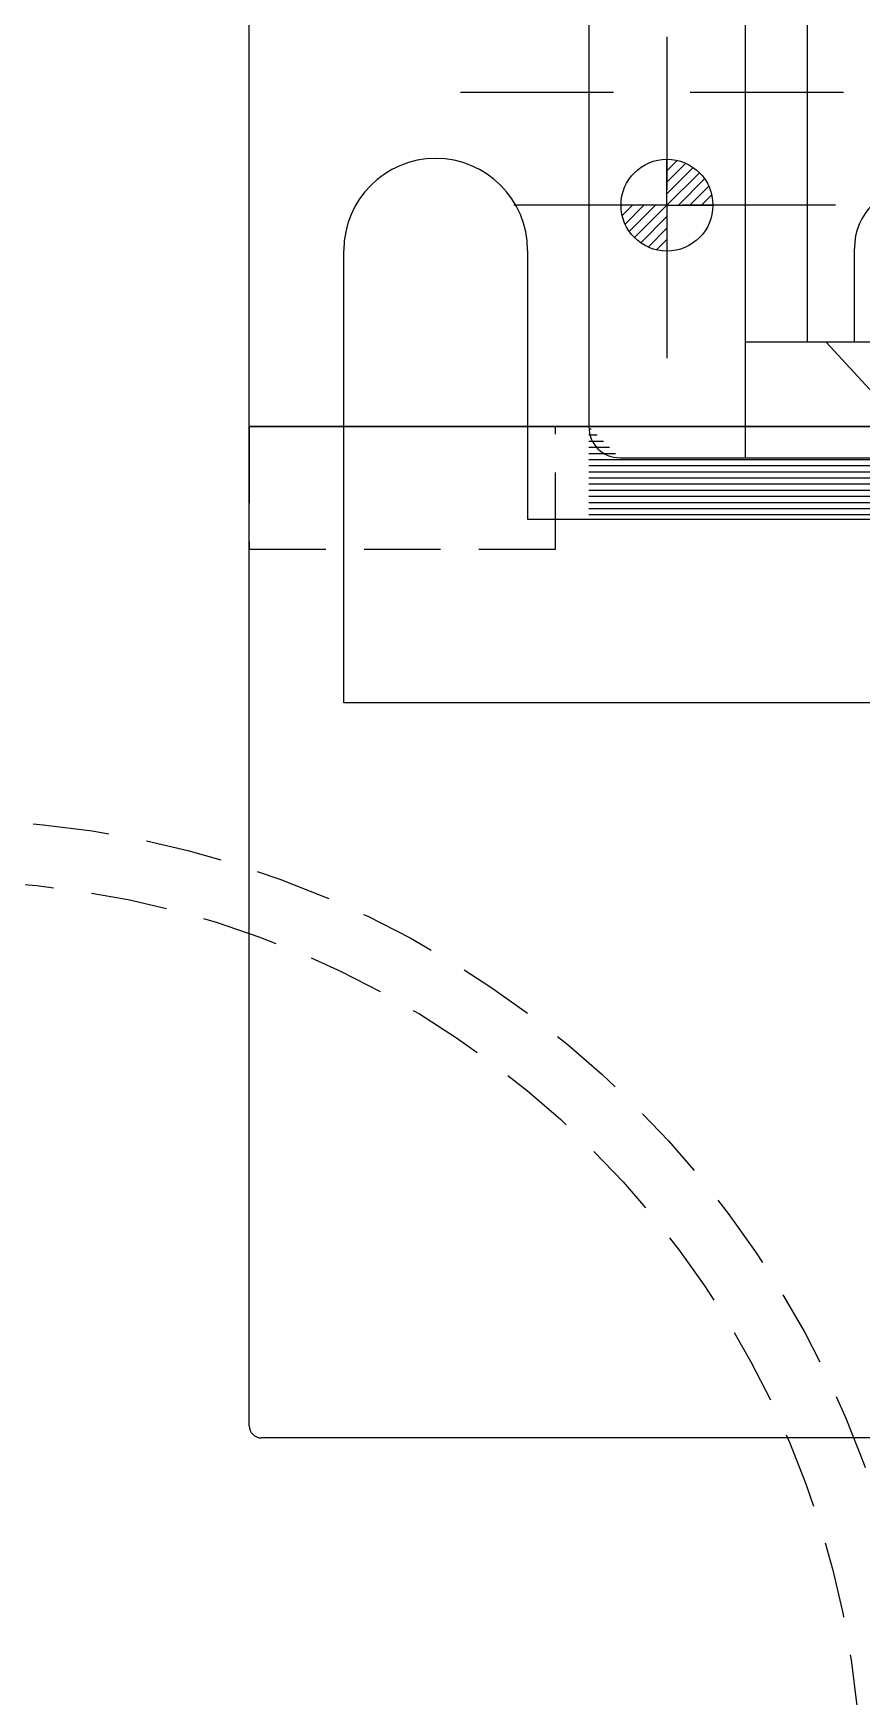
# Model space of a CAD drawing. Extents: x -430 to 437, y -440 to 538.
# Drawn here: x 217.81 to 231.33, y -301.92 to -274.76 of the extents above; entities that cross this region are included whole.
import ezdxf

# ---------------------------------------------------------------- set-up
doc = ezdxf.new("R2010")
doc.units = 0
doc.linetypes.add('BORDER', pattern=[8.75, 2.5, -1.25, 2.5, -1.25, 0, -1.25])
doc.linetypes.add('HIDDEN', pattern=[1.875, 1.25, -0.625])
doc.layers.add('1', color=7, linetype='CONTINUOUS')
doc.layers.add('100', color=7, linetype='CONTINUOUS')

msp = doc.modelspace()

# ---------------------------------------------------------------- linework, layer by layer
at = {"layer": '1', "color": 7, "linetype": 'CONTINUOUS'}
for p, q in [((226.8768, -272.1926), (226.8768, -281.1848)), ((229.4268, -273.6878), (229.4268, -279.8078)), ((230.4468, -279.8078), (230.4468, -273.6878)), ((231.2118, -279.8078), (231.2118, -278.2778)), ((230.7487, -279.8078), (229.4268, -279.8078)), ((229.4268, -279.8078), (229.4268, -281.6948)), ((231.8478, -280.9988), (230.7487, -279.8078)), ((232.2318, -279.8078), (230.7487, -279.8078)), ((227.3868, -281.6948), (229.4268, -281.6948)), ((229.4268, -281.6948), (231.6198, -281.6948))]:
    msp.add_line(p, q, dxfattribs=at)
at = {"layer": '1', "color": 121, "linetype": 'CONTINUOUS'}
for p, q in [((221.3318, -281.1848), (221.3318, -274.1978)), ((253.3318, -281.1848), (221.3318, -281.1848))]:
    msp.add_line(p, q, dxfattribs=at)
at = {"layer": '1', "color": 141, "linetype": 'BORDER'}
for p, q in [((228.1518, -274.8204), (228.1518, -277.5704)), ((224.7818, -275.7278), (249.8818, -275.7278)), ((228.1518, -277.5704), (225.4018, -277.5704)), ((230.9018, -277.5704), (228.1518, -277.5704)), ((228.1518, -277.5704), (228.1518, -280.3204))]:
    msp.add_line(p, q, dxfattribs=at)
at = {"layer": '1', "color": 30, "linetype": 'CONTINUOUS'}
for p, q in [((228.1518, -277.5704), (228.1518, -276.8204)), ((228.3202, -276.8395), (228.1518, -277.0079)), ((228.4604, -276.8868), (228.1518, -277.1954)), ((228.5801, -276.9547), (228.1518, -277.3829)), ((228.6822, -277.0401), (228.1518, -277.5704)), ((228.7676, -277.1422), (228.3393, -277.5704)), ((228.8354, -277.2618), (228.5268, -277.5704)), ((228.8827, -277.402), (228.7143, -277.5704)), ((228.1518, -277.5704), (227.4018, -277.5704)), ((227.421, -277.7388), (227.5893, -277.5704)), ((227.4682, -277.879), (227.7768, -277.5704)), ((227.5361, -277.9986), (227.9643, -277.5704)), ((227.6215, -278.1007), (228.1518, -277.5704)), ((227.7236, -278.1861), (228.1518, -277.7579)), ((228.1518, -277.5704), (228.9018, -277.5704)), ((228.1518, -277.5704), (228.1518, -278.3204)), ((227.8432, -278.254), (228.1518, -277.9454)), ((227.9835, -278.3013), (228.1518, -278.1329))]:
    msp.add_line(p, q, dxfattribs=at)
at = {"layer": '1', "color": 254, "linetype": 'CONTINUOUS'}
for p, q in [((222.8768, -285.6948), (222.8768, -278.3078)), ((225.8768, -278.3078), (225.8768, -282.6948)), ((225.8768, -282.6948), (237.3318, -282.6948)), ((237.3318, -285.6948), (222.8768, -285.6948))]:
    msp.add_line(p, q, dxfattribs=at)
at = {"layer": '1', "color": 213, "linetype": 'CONTINUOUS'}
for p, q in [((221.3318, -297.4948), (221.3318, -281.1848)), ((221.3318, -281.1848), (253.3318, -281.1848)), ((253.1318, -297.6948), (221.5318, -297.6948))]:
    msp.add_line(p, q, dxfattribs=at)
at = {"layer": '1', "color": 121, "linetype": 'HIDDEN'}
for p, q in [((221.3318, -281.1848), (221.3318, -283.1848)), ((226.3318, -283.1848), (226.3318, -281.1848)), ((221.3318, -283.1848), (226.3318, -283.1848))]:
    msp.add_line(p, q, dxfattribs=at)
at = {"layer": '1', "color": 30, "linetype": 'CONTINUOUS'}
msp.add_circle((228.1518, -277.5704), 0.75, dxfattribs=at)
at = {"layer": '1', "color": 7, "linetype": 'HIDDEN'}
for radius in [16, 15]:
    msp.add_circle((216.3318, -303.6018), radius, dxfattribs=at)
at = {"layer": '1', "color": 254, "linetype": 'CONTINUOUS'}
msp.add_arc((224.3768, -278.3078), 1.5, 0, 180, dxfattribs=at)
at = {"layer": '1', "color": 7, "linetype": 'CONTINUOUS'}
for centre, radius, start, end in [((232.2318, -278.2778), 1.02, 90, 180), ((227.3868, -281.1848), 0.51, 180, 270)]:
    msp.add_arc(centre, radius, start, end, dxfattribs=at)
at = {"layer": '1', "color": 213, "linetype": 'CONTINUOUS'}
msp.add_arc((221.5318, -297.4948), 0.2, 180, 270, dxfattribs=at)
at = {"layer": '100', "color": 213, "linetype": 'CONTINUOUS'}
for p, q in [((226.8768, -281.2221), (226.9141, -281.2221)), ((226.8768, -281.3221), (227.0141, -281.3221)), ((226.8768, -281.4221), (227.1141, -281.4221)), ((226.8768, -281.5221), (227.2141, -281.5221)), ((226.8768, -281.6221), (227.3141, -281.6221)), ((226.8768, -281.7221), (247.7868, -281.7221)), ((226.8768, -281.8221), (247.7868, -281.8221)), ((226.8768, -281.9221), (247.7868, -281.9221)), ((226.8768, -282.0221), (247.7868, -282.0221)), ((226.8768, -282.1221), (247.7868, -282.1221)), ((226.8768, -282.2221), (247.7868, -282.2221)), ((226.8768, -282.3221), (247.7868, -282.3221)), ((226.8768, -282.4221), (247.7868, -282.4221)), ((226.8768, -282.5221), (247.7868, -282.5221)), ((226.8768, -282.6221), (247.7868, -282.6221))]:
    msp.add_line(p, q, dxfattribs=at)

doc.saveas('drawing.dxf')
